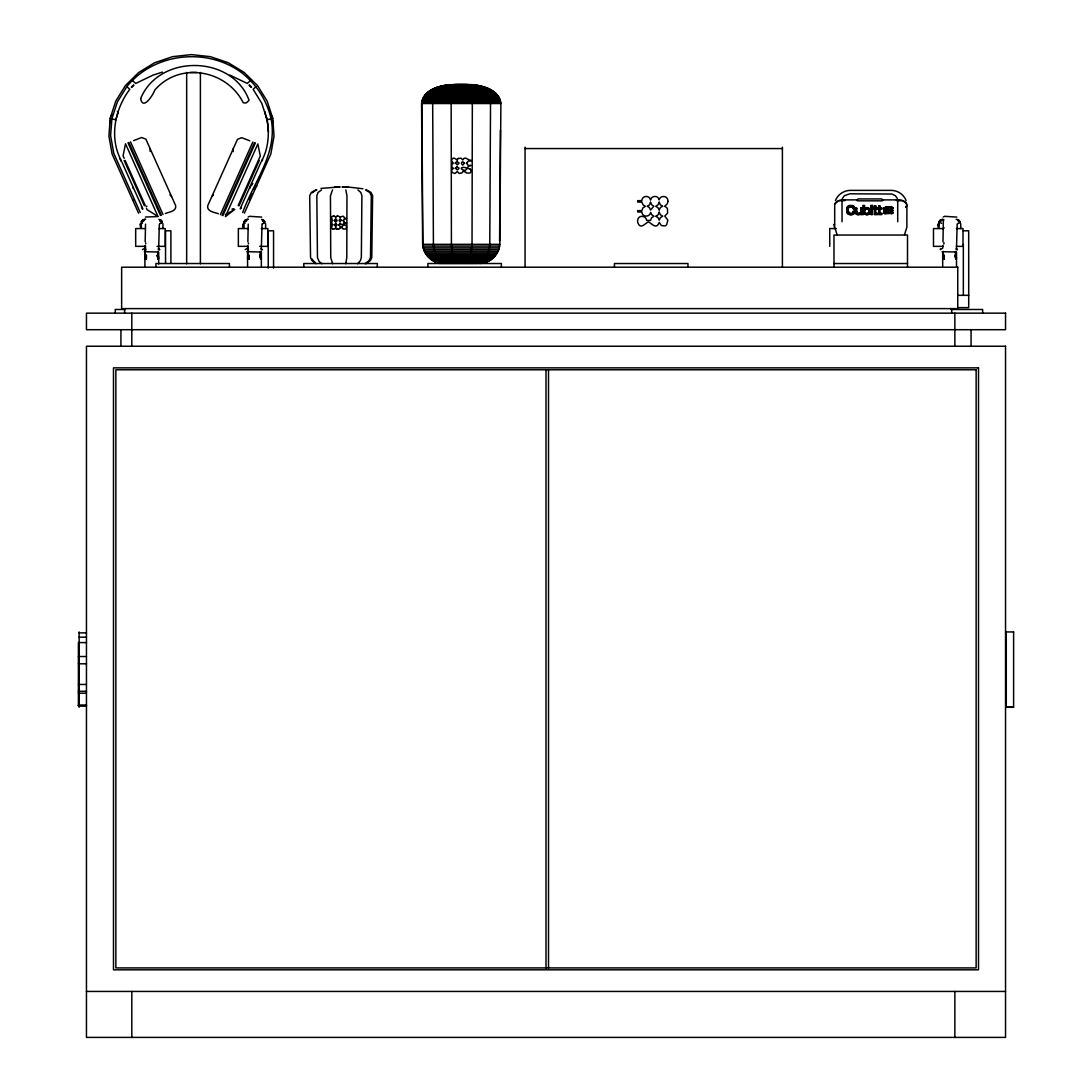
<?xml version="1.0" encoding="UTF-8"?>
<svg xmlns="http://www.w3.org/2000/svg" width="1092" height="1092" viewBox="0 0 1092 1092"><rect width="100%" height="100%" fill="white"/><g stroke="black" fill="none" stroke-linecap="round" stroke-linejoin="round"><path stroke-width="1.5" d="M860.851 211.589L860.851 207.835L862.216 207.835L862.216 214.646L860.892 214.646L860.619 213.322A2.225 1.925 0 0 1 859.786 214.059L859.377 214.223A3.112 2.689 0 0 1 858.244 214.387M860.851 208.545L860.851 207.835M855.418 210.374L855.432 207.821L856.797 208.49M499.59 240.854L500.409 130.057M145.536 224.106L145.181 241.864M159.336 224.42L158.668 248.566M248.225 224.106L247.857 241.864M262.025 224.42L261.343 248.566M957.152 224.42L956.483 248.566M848.238 210.237L848.252 208.709M478.869 263.377C489.98 264.1 500.313 253.699 499.849 242.56L500.873 104.491C500.286 90.226 483.224 85.394 471.526 84.644M846.723 210.196L846.887 208.012M475.689 85.121L446.751 85.121C436.172 86.364 421.84 91.878 421.567 104.491L422.631 244.335L499.808 244.335M140.363 227.095L140.363 223.887L140.363 224.747M242.943 227.163L242.943 224.037M938.042 224.802L938.069 224.037M942.983 241.864L943.338 220.72M937.96 224.379L938.069 227.163M332.637 229.047L332.323 228.87A2.007 2.007 0 0 1 331.586 227.819L332.377 224.529A1.87 1.87 0 0 1 331.722 223.819L331.599 223.505M860.851 211.206L860.482 212.926A1.788 1.542 0 0 1 859.65 213.541L858.926 213.691M346.451 222.986L344.389 222.386M146.328 259.159L146.219 255.405L145.605 259.091L145.959 255.296L145.304 258.995L145.755 255.132L145.605 259.186M146.328 259.268L146.519 255.487M249.003 259.159L248.894 255.405L248.28 259.091L248.635 255.296L247.993 258.995L248.444 255.132L248.28 259.186M249.003 259.268L249.208 255.487M944.13 259.159L944.034 255.405L943.42 259.091L943.761 255.296L943.119 258.995L943.57 255.132L942.887 258.872M944.13 259.268L944.334 255.487M144.867 248.266L145.031 245.536M247.556 248.266L247.707 245.536M942.683 248.266L942.833 245.536M264.906 112.763C270.134 125.839 269.615 147.338 261.507 160.988M846.737 209.746L846.969 207.712A3.672 3.18 0 0 1 849.794 205.378L852.77 205.596A3.399 2.948 0 0 1 854.722 208.476M244.376 213.172L270.857 153.904L274.024 136.2L272.768 118.277L267.171 101.119L257.548 85.613L244.39 72.604L228.405 62.79L210.442 56.675L191.469 54.6L172.509 56.675L154.545 62.79L138.561 72.604L125.403 85.613L115.766 101.119L110.183 118.277L108.927 136.2L112.08 153.904L138.561 213.172M110.319 122.754L110.524 119.792M145.946 259.145L146.219 255.405M248.635 259.145L248.894 255.405M943.761 259.145L944.034 255.405M943.42 259.186L943.57 255.132L942.887 258.968M246.505 220.72L244.076 221.621L243.98 227.969M848.252 209.091L848.279 208.34A2.634 2.28 0 0 1 848.757 207.316L849.03 207.043A2.28 1.979 0 0 1 849.972 206.538L852.415 206.77L853.343 208.859L854.763 208.476L853.343 208.859M939.106 225.184L939.202 221.621L940.976 220.734M939.161 222.318L940.048 220.461L942.86 219.315A4.3 3.044 0 0 0 939.147 221.894L941.618 223.396M242.711 212.517C253.494 182.187 278.187 152.798 271.034 118.782C267.103 101.092 257.18 85.408 243.216 73.915C208.804 46.806 154.368 52.225 126.849 86.637L129.798 89.271C114.592 109.446 109.009 138.056 121.444 160.988M854.749 211.657L853.343 211.275L852.907 213.008A1.488 1.297 0 0 1 852.388 213.39L852.006 213.541M882.773 200.068L881.845 200.832L857.957 200.832L857.029 200.068M870.351 211.507L870.283 212.312A4.054 3.508 0 0 1 869.71 213.5L869.396 213.868A3.167 2.744 0 0 1 865.929 214.674A2.157 1.87 0 0 1 865.246 214.36L864.509 213.65M144.895 258.572L145.591 246.328L135.681 246.355L135.681 228.569L145.523 228.569M247.57 258.572L248.266 246.328L238.356 246.355L238.356 228.569L248.198 228.569M942.696 258.572L943.392 251.392M853.248 212.285L853.343 211.275M499.344 246.096C498.198 253.685 492.437 260.128 485.217 262.544M905.773 207.412C909.677 202.034 900.641 198.758 896.409 200.041M845.167 200.041C841.359 199.508 835.517 200.327 834.697 204.859L834.697 227.163L837.032 234.603M848.279 208.722L848.375 208.354A2.634 2.28 0 0 1 849.03 207.425A2.28 1.979 0 0 1 849.972 206.92L852.142 207.016L853.262 208.326M884.916 209.951L883.66 210.66L884.929 210.66L885.981 208.941L883.646 210.333M233.142 148.826L233.238 151.611M344.403 222.986L342.519 224.843M251.733 184.302L251.733 185.271M884.916 207.617L883.674 208.326L884.929 208.326C888.137 203.453 885.994 210.169 888.574 209.309M884.984 208.517C884.848 205.542 887.769 208.422 888.342 207.07M335.176 221.089C335.258 223.205 338.534 219.861 336.363 219.82M340.499 219.601L340.103 218.673L339.667 219.588A1.993 1.979 0 0 1 339.025 220.188L340.076 222.113L341.154 220.202M111.302 116.271L111.93 114.332M110.183 118.277L115.793 119.902L118.018 112.544A1.802 1.802 0 0 0 117.376 111.411A1.774 1.774 0 0 1 118.004 113.199M890.144 208.558C891.277 207.466 891.099 211.452 889.352 209.377M150.123 151.447L150.218 148.662M846.969 208.094L847.064 207.821A3.658 3.167 0 0 1 849.794 205.774L852.77 205.978A3.399 2.948 0 0 1 854.722 208.859M345.755 263.732L346.792 257.507L346.956 195.755L345.836 189.926M892.71 212.995L888.506 213.554L885.243 211.657A1.461 1.269 0 0 0 884.383 211.739L883.701 212.421A1.515 1.31 0 0 0 883.701 213.199C886.185 215.52 893.338 210.77 890.267 212.394M342.574 228.378L341.81 227.368L339.789 228.242M890.267 210.879L891.263 208.941M853.193 212.107L852.907 212.626A1.488 1.297 0 0 1 852.388 213.008L851.255 213.336A2.785 2.416 0 0 1 850.108 213.254L848.661 212.367M886.226 213.158L885.243 211.275A1.461 1.269 0 0 0 884.383 211.357L883.701 212.039A1.515 1.31 0 0 0 883.701 212.817C885.257 215.493 889.925 209.309 887.605 212.462M220.366 214.687L252.853 141.987M222.031 215.342L254.518 142.643M222.864 215.67L255.351 142.97M225.361 216.653L234.78 209.405L225.443 214.592L225.826 215.615M226.426 214.264L257.849 143.953L260.292 156.033L238.165 205.555M238.998 205.883L259.214 160.647M241.387 206.006L260.974 162.162M240.759 208.517C238.998 210.66 242.506 204.04 241.018 207.93M249.754 188.384L250.764 186.131M261.944 161.111L262.585 159.678M249.426 199.672L251.242 195.618M251.638 194.731L252.061 193.789M253.917 189.626L255.61 185.831M259.173 177.86L259.582 176.945M256.443 186.609L256.784 185.845M887.564 207.494L889.652 206.797L891.263 209.323M860.687 212.162L860.482 212.544A1.788 1.542 0 0 1 859.65 213.158L857.616 213.117A1.488 1.283 0 0 1 857.083 212.667L856.824 211.971M888.629 211.657L887.591 210.756L888.574 208.927M890.144 208.176L889.352 209.255M892.765 210.551L891.905 211.616L892.778 212.367M890.13 210.51L889.134 211.643L890.144 212.394M835.448 200.614C837.714 194.54 843.884 190.404 850.327 190.377L891.249 190.377C897.692 190.404 903.862 194.54 906.128 200.614M842.287 198.635L844.321 195.714L849.876 193.803L891.891 194.021L895.413 195.714L897.447 198.635M904.545 234.603L906.879 227.163L906.879 204.859M335.012 228.747L335.804 227.586L336.923 229.033M333.674 216.039L333.224 216.08A2.075 2.061 0 0 0 331.518 217.799C332.91 220.611 331.941 220.475 331.627 223.505M458.381 158.436A2.293 2.293 0 0 0 457.616 159.186L457.316 159.841L453.958 158.053A2.634 2.634 0 0 0 452.238 158.995C449.645 161.247 455.296 163.186 452.47 163.896A2.211 2.211 0 0 0 451.801 164.974L451.883 166.762A2.239 2.239 0 0 0 452.552 167.718C455.077 168.468 450.6 169.41 451.747 171.403A2.293 2.293 0 0 0 452.211 172.495L455.05 173.478L457.248 171.54L459.159 173.423L461.766 172.986A2.198 2.198 0 0 0 462.407 172.29L463.035 171.294L465.752 172.099A2.416 2.416 0 0 0 466.557 173.027L469.901 173.041A2.43 2.43 0 0 0 470.87 171.772L470.884 170.052M340.499 216.953C339.981 218.577 338.943 214.947 337.237 216.148M229.784 75.075L247.229 83.429L250.177 80.794M335.38 225.703L334.002 224.856L334.684 224.611A2.007 2.007 0 0 0 335.394 223.996L335.804 223.068L336.404 224.242M126.849 86.637L117.431 101.802L111.903 118.782L110.592 135.531L113.745 153.235L140.24 212.517M145.755 243.066L145.755 243.925M248.43 243.066L248.43 243.925M145.441 217.021L157.78 216.557M248.13 217.021L249.522 216.312L261.684 217.09M943.256 217.021L944.662 216.312L956.824 217.09M211.766 196.656L213.404 195.018M834.315 223.983L834.261 224.829M342.724 225.607L341.987 226.726L340.09 226.726L339.735 225.798A1.993 1.993 0 0 0 339.039 225.143M145.059 219.315L141.673 221.144A4.3 3.044 0 0 1 145.045 219.274L145.632 219.246M143.161 221.198L143.502 220.775A2.621 1.474 47.3 0 0 142.233 220.475M247.734 219.315L244.362 221.144A4.3 3.044 0 0 1 247.734 219.274L248.321 219.246M245.837 221.198L246.178 220.775A2.621 1.474 47.3 0 0 244.908 220.475M890.062 208.34L889.134 209.323M905.759 207.357L906.606 206.17M834.984 203.59L838.82 200.764L845.072 200.6M864.495 208.872L864.809 208.517A2.266 1.966 0 0 1 865.451 207.999L866.516 207.671A3.331 2.88 0 0 1 868.14 207.835L868.932 208.231A3.481 3.003 0 0 1 869.901 209.241L870.269 210.579M467.376 263.377L470.748 255.801L472.031 244.335L472.331 104.491C472.085 97.475 471.539 87.879 464.127 84.644M887.427 210.62L886.062 211.247L884.984 210.469M340.472 216.953L343.079 216.189A1.87 1.856 0 0 1 343.939 216.83L344.417 217.963M332.514 189.926L330.453 195.755L330.74 257.507L332.664 263.732M335.176 219.82L335.804 218.659L336.391 219.82M892.696 208.313L891.85 209.336L892.792 210.128M890.171 207.425L891.495 206.606L892.833 207.535A1.611 1.392 0 0 1 892.846 207.958L891.85 209.336M342.697 225.607L343.898 224.87M834.288 224.474L834.315 227.163M312.189 192.861L312.954 192.11M131.34 87.142L133.524 84.985M131.668 87.428L133.852 85.272M231.9 209.145L233.36 209.118M251.911 184.016L252.156 183.784A1.42 1.406 21.5 0 1 252.812 183.538M242.97 224.433L242.82 226.781M256.088 86.637L253.139 89.271L261.793 103.331L267.158 119.902L268.441 131.75M335.039 228.747L332.623 229.047M855.432 212.408A2.716 2.348 0 0 0 857.356 214.687A3.426 2.976 0 0 0 858.708 214.755A3.017 2.607 0 0 0 859.377 214.605L859.595 214.537A2.266 1.952 0 0 0 860.619 213.704L860.892 213.513M357.616 263.732L360.442 260.551L361.343 257.507L361.902 195.755L360.851 192.479L357.903 189.926M888.165 209.487L887.578 210.196L886.54 209.323M267.253 119.847L272.768 118.277M313.39 191.769L314.974 190.8M161.739 223.15L159.555 223.737M264.414 223.15L262.23 223.737M466.571 163.336L468.304 161.002L470.966 161.002L470.952 160.251C468.495 160.77 464.837 155.296 462.762 159.978L461.152 158.204L458.381 158.436M455.828 168.045L457.261 166.243L457.562 167.021A2.443 2.443 0 0 0 458.326 167.854C460.769 167.622 456.552 170.802 456.92 169.642A2.443 2.443 0 0 0 456.156 168.81L454.968 168.332L455.828 168.045M365.056 263.732L369.178 260.551L370.488 257.507L371.294 195.755L369.765 192.479L365.479 189.926M321.512 189.926L318.045 192.479L316.816 195.755L317.458 257.507L319.028 261.261L321.853 263.732M366.107 263.732L370.393 260.551L371.771 257.507L372.618 195.755L371.021 192.479L366.543 189.926M944.02 242.752L943.761 244.103M338.083 229.265L339.08 228.979A1.829 1.829 0 0 0 339.817 228.242M315.574 190.486L316.83 189.926M334.698 220.202L334.029 220.461L335.203 221.089M133.62 140.622L141.646 137.524L145.878 139.162L175.621 205.514C176.877 211.179 169.274 212.012 165.329 213.472M885.448 211.439C886.718 212.517 887.4 209.65 888.629 211.275M892.846 208.34A1.611 1.392 0 0 0 892.778 207.739L889.489 207.098M334.357 224.747L334.671 224.611A2.007 2.007 0 0 0 335.367 223.996M315.765 189.926L311.302 192.479L309.705 195.755L310.538 257.507L311.916 260.551L316.202 263.732M146.123 206.511L146.874 206.211M957.056 250.054L957.111 249.208M458.585 84.644C451.583 88.247 451.487 97.625 451.16 104.491L451.419 244.335L452.593 255.801L455.651 263.377M337.264 216.148L336.937 216.257A1.843 1.829 0 0 0 336.227 216.803L335.831 217.608L334.834 216.407M162.435 72.086L153.167 75.075L135.708 83.429L132.774 80.794M891.905 211.616L892.819 210.36L891.85 208.954M889.134 211.643L890.198 210.319L891.29 211.643M447.529 85.858L452.033 84.848M471.594 84.644C456.715 84.302 423.983 82.132 421.853 104.491L422.863 242.56C422.003 251.515 428.76 259.814 437.046 262.544L485.394 262.544M158.872 250.136L159.828 249.645L158.927 249.113M261.548 250.136L262.435 249.495L260.701 249.017M320.939 188.397L340.24 186.923M453.753 84.644C443.27 85.162 432.2 93.148 432.678 104.491L433.415 242.56C433.183 250.969 437.25 260.087 445.427 263.377M896.505 200.6L902.756 200.764L906.606 203.59M882.773 200.587L881.845 198.935L857.957 198.935L857.029 200.587M448.88 84.848L450.914 84.644M145.905 249.085L144.717 249.304L145.468 249.522M248.58 249.085L247.475 249.235L248.143 249.522M342.533 224.843L340.295 223.655M145.837 251.024L144.731 251.146L145.918 251.419M248.526 251.024L247.406 251.146L248.594 251.419M143.816 220.72L141.387 221.621L141.305 227.969M957.37 223.737L959.8 222.836L959.158 221.526M344.335 186.923L342.765 186.964L344.471 186.923M234.179 209.282L233.183 209.186M144.13 248.703L142.506 249.563M246.806 248.703L245.181 249.563M941.946 248.703L940.144 249.099L940.594 249.686M336.404 186.923L334.561 186.95M338.097 229.265L336.896 229.033M343.338 186.923L344.43 186.923M343.721 186.923L344.99 186.923M190.104 72.468L196.97 72.468M454.968 84.466L467.472 84.466M448.798 84.848L473.655 84.848M444.717 85.449L477.736 85.449M442.683 85.858L479.757 85.858M440.69 86.323L481.749 86.323L491.25 90.117L498.061 96.233M438.697 86.869L483.742 86.869M436.732 87.469L485.708 87.469M435.735 87.824L486.704 87.824M434.739 88.22L487.701 88.22M433.77 88.643L488.67 88.643M432.814 89.094L489.625 89.094M431.886 89.585L490.554 89.585M430.971 90.117L491.468 90.117M430.084 90.677L492.356 90.677M429.211 91.278L493.229 91.278M428.378 91.892L494.062 91.892M427.559 92.561L494.881 92.561M426.781 93.243L495.659 93.243M426.017 93.953L496.423 93.953M425.334 94.676L497.106 94.676M424.692 95.441L497.747 95.441M424.106 96.233L498.334 96.233M423.587 97.065L498.853 97.065M423.109 97.925L499.331 97.925M422.7 98.812L499.74 98.812M422.358 99.727L500.095 99.727M422.072 100.655L500.382 100.655M421.84 101.597L500.6 101.597M421.689 102.552L500.75 102.552M421.594 103.522L500.846 103.522M525.061 148.567L782.404 148.567M342.069 186.923L346.109 186.923M347.474 186.95L362.926 188.766M842.096 199.877L857.029 199.877M882.773 199.877L897.651 199.877M863.144 205.801L864.495 205.801M870.938 205.801L872.44 205.801M874.392 206.32L875.784 206.32M878.651 206.333L880.029 206.333M870.938 206.729L872.44 206.729M874.392 207.821L873.231 207.821L873.231 209.227L874.419 209.227M875.784 207.808L878.651 207.808M880.029 207.808L881.708 207.808L881.708 209.227L880.056 209.227M883.674 207.999L884.929 207.958M871.02 208.217L872.371 208.217M873.231 208.203L874.392 208.203L874.392 205.938L875.784 205.938L875.784 208.19M881.708 208.19L880.029 208.19L880.029 205.951L878.651 205.951L878.651 208.19M873.231 208.845L874.419 208.845L874.419 214.633L877.449 214.633L877.449 213.254L875.811 213.254M881.708 208.845L880.056 208.845L880.056 213.623L881.694 213.623M875.811 209.241L878.664 209.241M883.66 210.278L885.066 211.029M886.39 212.257L887.55 212.257L887.619 213.158M880.056 213.24L881.694 213.24L881.694 214.633L878.664 214.633L878.664 208.859L875.811 208.859L875.811 213.636M860.892 214.264L862.216 214.264M863.144 214.25L864.509 214.25M871.02 214.264L872.371 214.264M874.419 214.25L877.449 214.25M878.664 214.25L881.694 214.25M344.403 217.963L346.437 218.591M346.464 218.591L344.185 219.246A2.02 2.007 0 0 1 343.625 219.983L343.052 220.584M344.389 222.986L346.464 222.986M158.64 228.569L165.192 228.569L165.192 246.355L157.002 246.355M261.316 228.569L267.881 228.569L267.881 246.355L259.678 246.355M836.281 228.569L829.729 228.569L829.729 246.355M943.324 228.569L933.483 228.569L933.483 246.355L943.324 246.355M956.442 228.569L963.008 228.569L963.008 246.355L956.442 246.355M963.349 230.808L968.686 230.808L968.713 307.644L957.957 307.644M422.822 246.096L499.617 246.096M423.177 247.843L499.262 247.843M423.696 249.549L498.744 249.549M424.365 251.215L498.075 251.215M425.17 252.825L497.269 252.825M426.126 254.354L496.314 254.354M427.218 255.801L495.222 255.801M428.433 257.152L494.007 257.152M429.77 258.408L492.669 258.408M431.217 259.555L491.223 259.555M432.76 260.565L489.68 260.565M434.875 261.602L487.564 261.602M833.974 263.527L907.507 263.527M957.957 295.331L968.713 295.331M125.266 309.486L115.247 309.486L115.247 313.158M950.914 309.486L982.663 309.486L982.663 313.158M79.129 632.91L86.459 632.855M79.129 637.168L86.459 637.196M86.459 642.601L78.392 642.587L78.392 705.91L86.459 705.855M78.392 656.51L86.459 656.51M78.392 663.799L86.459 663.799M78.392 684.452L86.459 684.452M78.392 691.263L86.459 691.263M78.392 693.202L86.459 693.202M78.392 705.268L86.459 705.268M78.392 705.487L86.459 705.487M1006.278 707.152L1013.608 707.152M86.459 991.44L1005.541 991.44M337.319 186.923L338.588 186.923M337.892 186.923L338.97 186.923M345.905 186.923L347.747 186.95M942.096 251.692L955.978 252.006M246.956 251.692L260.851 252.006M144.28 251.692L158.176 252.006M344.226 224.843L345.29 225.034A1.966 1.966 0 0 1 346.096 225.689L346.478 226.672A2.512 2.498 -90 0 1 346.396 227.791L346.082 228.405A1.979 1.979 0 0 1 345.331 229.033L343.311 229.033A1.938 1.938 0 0 1 342.574 228.378M333.647 216.039L334.848 216.407M955.828 249.017L957.124 249.208M158.026 249.017L158.941 249.099M468.891 84.644C479.456 85.149 490.963 92.929 490.526 104.491L489.776 242.56C490.021 251.064 485.722 260.183 477.436 263.377L439.421 263.377C431.354 261.165 424.297 254.613 423.095 246.096M473.559 84.848L481.613 86.323M866.447 213.732L866.133 213.663A2.034 1.761 0 0 1 865.314 213.24L864.919 212.79A3.358 2.907 0 0 1 864.55 211.903A3.003 2.607 0 0 1 864.605 210.715L865.055 209.882A2.116 1.829 0 0 1 866.12 209.214L867.171 209.132A1.761 1.529 0 0 1 868.208 209.541L868.577 209.964M218.414 213.718C214.25 212.312 206.538 211.452 207.739 205.678L237.483 139.326L241.714 137.688L249.754 140.786M941.29 219.683L941.345 219.697A2.566 0.915 67.8 0 1 941.877 220.052M246.164 219.683L246.219 219.697A2.566 0.915 67.8 0 1 246.751 220.052M471.635 85.121L474.556 85.858M890.198 213.09L891.727 213.964L892.778 212.831A1.884 1.638 0 0 0 892.833 212.203M889.134 211.275L890.198 212.189M891.29 211.261L890.349 210.66M889.134 208.941L890.198 209.869M943.979 219.97L943.119 219.519M885.981 208.941L885.052 208.299M885.981 209.323L884.984 208.135M850.108 213.636L848.266 211.302M464.523 163.049L462.749 165.124C460.278 163.568 461.875 161.452 463.09 161.848A2.512 2.512 0 0 0 463.827 162.681L464.537 163.049M886.54 208.941L887.578 209.814M857.848 213.595L857.616 213.5A1.488 1.283 0 0 1 857.083 213.049L856.797 211.698M888.383 209.255L887.564 208.367M263.513 221.294L264.673 222.14M245.222 223.164L243.98 221.963M160.824 221.294L161.998 222.14M142.547 223.164L141.305 221.963A4.3 3.044 0 0 1 141.455 221.512M466.571 163.336L468.332 165.438L471.007 165.438L468.318 166.148L467.785 167.335A2.293 2.293 0 0 1 466.844 168.086C461.698 165.943 458.19 168.987 465.247 170.529L467.24 168.468L469.847 168.741M336.882 224.611L336.868 225.102A1.979 1.979 0 0 0 336.2 225.703L335.763 226.617L335.353 225.703M959.895 222.318L957.711 219.683A2.785 0.983 -67.8 0 0 957.397 219.82M264.755 222.318L262.585 219.683A2.785 0.983 -67.8 0 0 262.257 219.82M161.097 221.662A2.621 1.843 -10.5 0 1 161.985 221.908L159.896 219.683A2.785 0.983 -67.8 0 0 159.582 219.82M339.066 225.143L338.356 224.87L339.243 224.447A2.02 2.02 0 0 0 339.83 223.792L340.322 223.655M343.024 220.584L344.076 221.43M169.956 194.854L171.594 196.492M341.168 220.202L340.486 219.601M891.905 211.234L892.846 212.585A1.884 1.638 0 0 1 892.778 213.213M867.635 208.094A3.331 2.88 0 0 1 868.14 208.217L868.932 208.613A3.481 3.003 0 0 1 869.901 209.623L870.351 211.889A4.054 3.508 0 0 1 869.71 213.117L869.396 213.486A3.167 2.744 0 0 1 865.929 214.291A2.198 1.897 0 0 1 864.973 213.732L863.144 214.633L863.144 205.419L864.495 205.419L864.646 208.749M315.315 262.571L313.145 260.551M249.426 84.985L251.61 87.142M249.099 85.272L251.283 87.428M262.913 221.198L262.558 220.775A2.621 1.474 -47.3 0 1 263.827 220.475M160.224 221.198L160.074 220.98A2.621 1.611 -39.2 0 1 161.452 220.802M498.594 97.065L500.573 103.522M344.048 221.43L344.417 222.386M312.244 259.063L312.64 259.814M130.508 141.823L162.995 214.523M128.842 142.479L161.329 215.179M128.01 142.806L160.497 215.506M124.16 158.299L123.068 155.869L125.512 143.789L157.999 216.489L147.12 209.678L146.437 208.149M125.102 160.401L145.195 205.392M124.147 160.483L144.362 205.719M121.963 162.162L141.55 206.006M141.81 206.593L142.861 208.941M119.984 158.804L120.502 159.978M120.639 160.292L121.021 161.152M132.637 187.128L133.224 188.466M141.414 206.797L142.451 209.104M133.047 199.713L133.552 200.86M848.511 212.503L848.252 211.015M868.727 209.841L868.973 211.657A3.481 3.003 0 0 1 868.645 212.776L868.331 213.199A1.72 1.488 0 0 1 867.69 213.609M846.942 212.025L847.228 213.117A3.194 2.757 0 0 0 848.02 214.005L849.808 214.742A4.723 4.095 0 0 0 851.351 214.837L852.893 214.496A3.167 2.744 0 0 0 854.681 212.462A3.59 3.112 0 0 0 854.749 211.275M271.417 115.561L271.867 116.981M266.093 116.653L266.885 119.083M868.904 210.797L868.208 209.159A1.761 1.529 0 0 0 867.171 208.749L866.12 208.831A2.116 1.829 0 0 0 865.055 209.5L864.605 210.333A3.003 2.607 0 0 0 864.55 211.52A3.358 2.907 0 0 0 864.919 212.408L865.314 212.858A2.034 1.761 0 0 0 866.133 213.281L867.69 213.227A1.72 1.488 0 0 0 868.331 212.817L868.645 212.394A3.481 3.003 0 0 0 868.973 211.275M956.51 258.572L955.541 251.392L955.541 254.764L955.5 253.849M261.37 258.572L260.401 251.392L260.401 254.764L260.36 253.849M158.695 258.572L157.726 251.392L157.726 254.764L157.685 253.849M954.913 255.405L955.787 259.186M259.773 255.405L260.66 259.186M157.098 255.405L157.971 259.186M264.933 112.981L264.974 113.199A1.774 1.774 0 0 1 265.138 111.916A1.802 1.802 0 0 0 264.906 112.544M846.86 211.63L847.228 212.749A3.194 2.757 0 0 0 848.02 213.623L849.808 214.36A4.723 4.095 0 0 0 851.351 214.455L852.893 214.114A3.03 2.621 0 0 0 854.572 212.49M846.86 212.012L846.723 209.814M272.454 120.229L272.631 122.754M870.351 210.647L870.379 211.466M846.737 210.278L846.764 211.111M848.238 209.855L848.252 211.398M855.418 209.992L855.432 212.025M856.797 208.108L856.797 212.08M971.075 329.702L971.075 346.246M963.349 244.39L963.349 295.331M960.755 223.724L960.755 228.583M956.51 252.102L956.51 266.271M954.858 313.158L954.858 346.246M954.858 991.44L954.858 1037.4M951.692 308.613L951.692 313.158M942.696 252.102L942.696 266.271M939.106 225.389L939.106 227.286M907.507 267.199L907.507 235.039L833.974 235.039L833.974 267.199M897.72 200.314L897.72 221.731M883.646 209.951L883.66 210.66M842.028 200.314L842.028 221.731M782.404 147.188L782.404 267.199M687.96 267.199L687.96 263.527L614.441 263.527L614.441 267.199M548.512 369.778L548.512 967.922M546 369.778L546 967.922M525.061 147.188L525.061 267.199M501.378 267.199L501.378 263.527L427.859 263.527L427.859 267.199M377.327 267.199L377.327 263.527L303.794 263.527L303.794 267.199M273.56 268.168L273.56 230.808L268.223 230.808L268.223 268.168M265.629 223.724L265.629 228.583M261.37 252.102L261.37 266.271M247.57 252.102L247.57 266.271M229.443 267.199L229.443 263.527L155.924 263.527L155.924 267.199M200.396 72.468L200.396 263.814M186.664 72.468L186.664 263.814M170.884 263.063L170.884 230.808L165.547 230.808L165.547 263.063M162.954 223.724L162.954 228.583M158.695 252.102L158.695 264.032M144.895 252.102L144.895 266.271M131.818 313.158L131.818 346.246M131.818 991.44L131.818 1037.4M124.624 308.613L124.624 313.158M120.925 329.702L120.925 346.246M79.129 631.94L79.129 707.288M261.548 219.383A4.259 3.017 0 0 1 264.673 221.908A2.621 1.843 -10.5 0 0 263.773 221.662M262.571 220.052A2.621 1.133 -61.5 0 1 263.035 219.915M262.626 220.393A2.621 1.31 -54.7 0 1 263.459 220.175M263.691 221.362A2.621 1.788 -20.8 0 1 264.564 221.526M263.172 221.13A2.621 1.72 -30.4 0 1 264.387 221.144M263.677 221.99A2.621 1.843 -2.7 0 1 264.469 222.208M262.749 220.966A2.621 1.611 -39.2 0 1 264.141 220.802M244.608 220.802A2.621 1.611 39.2 0 1 245.987 220.966M245.277 220.175A2.621 1.31 54.7 0 1 246.219 220.447M245.7 219.915A2.621 1.133 61.5 0 1 246.246 220.093M244.471 221.116A2.621 1.72 30.4 0 1 245.577 221.13M158.872 219.383A4.259 3.017 0 0 1 161.998 221.908M159.896 220.052A2.621 1.133 -61.5 0 1 160.36 219.915M159.951 220.393A2.621 1.31 -54.7 0 1 160.783 220.175M143.612 219.724A2.566 0.915 67.8 0 1 144.076 220.052M161.015 221.362A2.621 1.788 -20.8 0 1 161.875 221.526M160.483 221.13A2.621 1.72 -30.4 0 1 161.698 221.144M161.125 222.017A2.621 1.843 -2.7 0 1 161.78 222.208M159.992 220.707A2.621 1.474 -47.3 0 1 161.152 220.475M141.933 220.802A2.621 1.611 39.2 0 1 143.311 220.966M142.602 220.175A2.621 1.31 54.7 0 1 143.639 220.516M143.025 219.915A2.621 1.133 61.5 0 1 143.571 220.093M141.796 221.116A2.621 1.72 30.4 0 1 142.902 221.13M469.847 168.932A2.43 2.43 0 0 1 470.87 170.229M956.142 219.315A4.259 3.017 0 0 1 959.8 221.908A2.621 1.843 -10.5 0 0 959.308 221.744M957.711 220.052A2.621 1.133 -61.5 0 1 958.175 219.915M958.23 220.202A2.621 1.31 -54.7 0 1 958.585 220.175M939.202 221.908A2.621 1.843 10.5 0 1 939.693 221.744M958.298 221.13A2.621 1.72 -30.4 0 1 959.513 221.144M959.336 221.417A2.621 1.788 -20.8 0 1 959.691 221.526M958.244 220.529A2.621 1.474 -47.3 0 1 958.953 220.475M958.244 220.843A2.621 1.611 -39.2 0 1 959.267 220.802M940.826 219.915A2.621 1.133 61.5 0 1 941.29 220.052M940.417 220.175A2.621 1.31 54.7 0 1 940.772 220.202M940.048 220.475A2.621 1.474 47.3 0 1 940.758 220.529M939.489 221.144A2.621 1.72 30.4 0 1 940.703 221.13M939.734 220.802A2.621 1.611 39.2 0 1 940.758 220.843M939.311 221.526A2.621 1.788 20.8 0 1 939.666 221.417M943.106 228.897A7.18 5.078 0 0 1 944.171 227.805M858.244 214.387A3.426 2.976 0 0 1 857.37 214.278A2.716 2.348 0 0 1 855.432 212.025M667.908 201.228L667.403 203.644L664.632 206.333L666.106 207.125A4.259 4.259 0 0 1 667.471 208.954L667.594 213.172L664.796 216.066L667.854 220.188L666.625 224.788A4.232 4.232 0 0 1 664.905 225.935L661.315 225.512L659.186 222.372C656.551 230.275 651.501 223.178 648.416 221.894C645.413 222.973 640.581 230.098 637.865 222.836A6.347 6.347 0 0 1 637.687 220.311C638.042 214.81 645.973 215.138 646.682 220.42L650.504 220.42L651.596 217.772L654.012 216.23L651.815 214.865L650.614 212.435C649.754 217.554 642.069 217.199 641.864 211.998L637.728 211.998L637.66 210.633L641.85 210.633L642.929 207.89L645.358 206.306L642.983 204.736L641.891 202.088L637.742 202.088L637.742 200.655L641.837 200.655C641.919 195.413 649.808 194.908 650.559 200.109C651.05 195.372 658.435 195.154 659.09 199.863C660.414 194.567 668.359 195.837 667.908 201.228M140.65 98.621C143.107 111.534 153.89 93.311 154.777 90.117C179.661 61.056 226.74 69.943 243.175 102.648A4.668 4.668 0 0 0 246.683 102.648L249.058 100.259C232.323 54.655 158.927 53.754 140.65 98.621M659.172 212.176L658.367 214.291A4.313 4.313 0 0 1 656.961 215.656L655.678 216.23L657.985 217.581L659.199 220.175L660.428 217.567L662.762 216.202L660.401 214.796L659.172 212.176M659.186 202.238L657.998 204.859L655.705 206.306L658.012 207.712L659.199 210.237L659.991 208.244A4.354 4.354 0 0 1 661.383 206.866L662.707 206.279L660.401 204.846L659.186 202.238M650.545 202.252L649.726 204.34A4.423 4.423 0 0 1 648.375 205.705L647.174 206.279L648.375 206.866A3.672 3.672 0 0 1 649.59 207.999L650.573 210.033L653.849 206.224L651.733 204.846L650.545 202.252M457.248 161.084L455.009 163.172L456.197 163.691A2.498 2.498 0 0 1 456.947 164.51C456.606 165.588 460.742 162.49 458.312 162.681A2.457 2.457 0 0 1 457.548 161.848L457.248 161.084M872.44 205.419L870.938 205.419L870.938 207.111L872.44 207.111L872.44 205.419M872.371 207.835L871.02 207.835L871.02 214.646L872.371 214.646L872.371 207.835M957.752 267.199L121.635 267.199L121.635 308.613L957.752 308.613L957.752 267.199M1005.541 313.158L86.459 313.158L86.459 329.702L1005.541 329.702L1005.541 313.158M1005.541 346.246L86.459 346.246L86.459 1037.4L1005.541 1037.4L1005.541 346.246M978.514 367.868L113.486 367.868L113.486 969.819L978.514 969.819L978.514 367.868M976.139 369.778L115.861 369.778L115.861 967.922L976.139 967.922L976.139 369.778M1013.608 631.94L1006.278 631.94L1006.278 707.288L1013.608 707.288L1013.608 631.94M956.087 258.995L955.172 255.296L956.087 259.091M260.947 258.995L260.032 255.296L260.947 259.091M158.272 258.995L157.357 255.296L158.272 259.091"/></g></svg>
